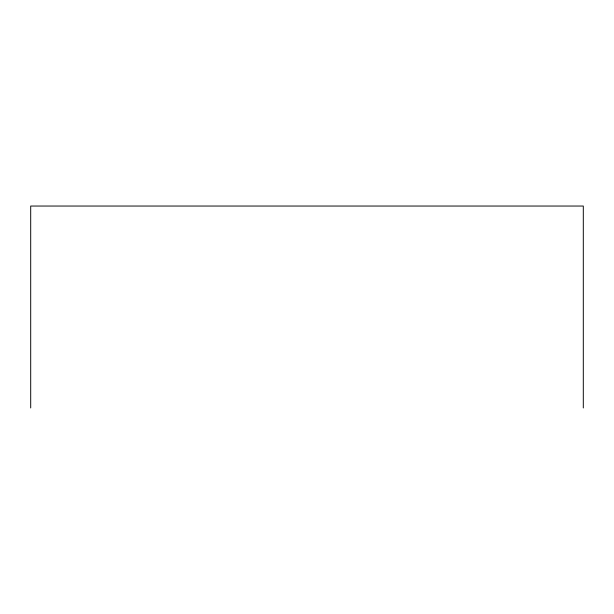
<?xml version="1.0" encoding="UTF-8"?>
<svg xmlns="http://www.w3.org/2000/svg" width="614" height="614" viewBox="0 0 614 614"><rect width="100%" height="100%" fill="white"/><g stroke="black" fill="none" stroke-linecap="round" stroke-linejoin="round"><path stroke-width="0.92" d="M583.3 407.957L583.3 206.043L30.7 206.043L30.7 407.957"/></g></svg>
